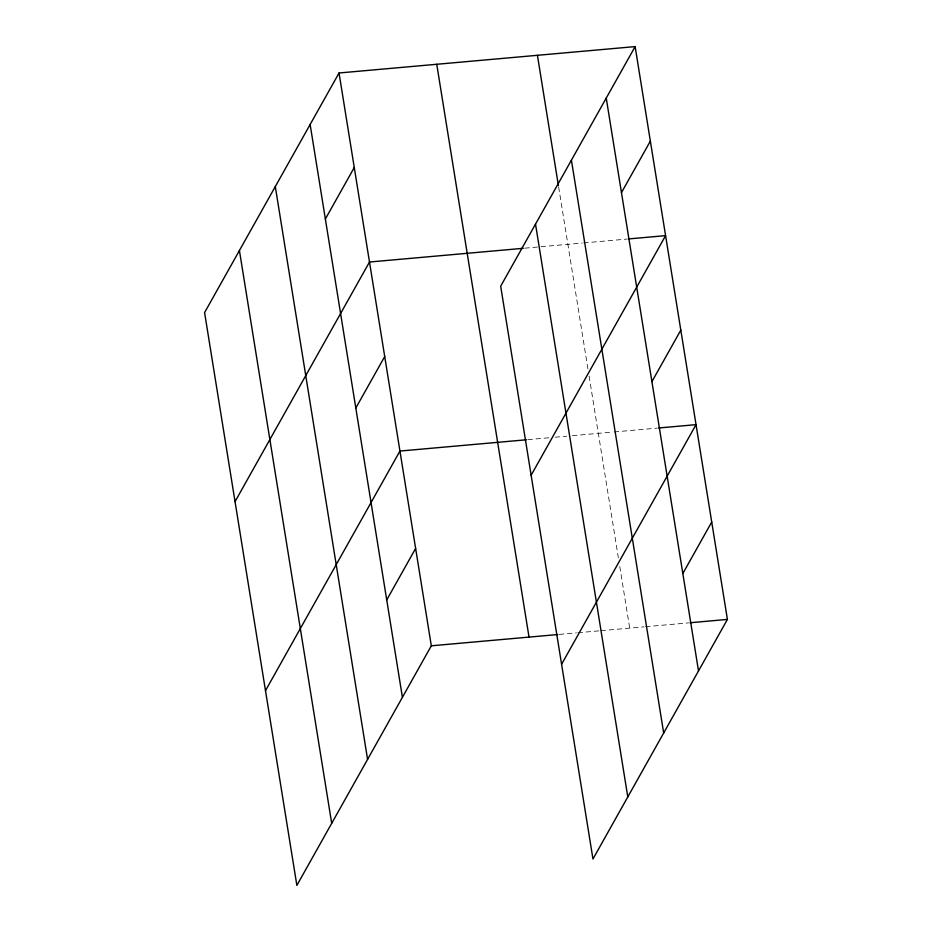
<?xml version="1.0" encoding="UTF-8"?>
<svg xmlns="http://www.w3.org/2000/svg" width="932" height="932" viewBox="0 0 932 932"><rect width="100%" height="100%" fill="white"/><g stroke="black" fill="none" stroke-linecap="round" stroke-linejoin="round"><path stroke-width="0.7" stroke-dasharray="4.66 3.5" d="M524.728 248.18L582.244 243.054M583.688 242.926L626.793 239.093M527.862 439.648L549.426 437.725M555.181 437.213L566.691 436.188M572.434 435.675L612.697 432.087M614.13 431.959L657.246 428.114M559.235 634.412L576.489 632.875M577.922 632.746L599.497 630.813M600.942 630.684L644.07 626.84M645.503 626.712L688.62 622.879M558.652 187.052L588.174 370.353M589.106 376.085L618.627 559.386M619.78 566.551L629.706 628.121"/><path stroke-width="1.4" d="M339.038 72.987L204.586 312.581L296.865 885.4L431.318 645.806L339.038 72.987L635.135 46.6L727.414 619.419L592.962 859.013L500.682 286.194L635.135 46.6M325.361 219.008L354.265 167.504M235.039 501.614L369.491 262.02L523.295 248.308M355.814 408.03L384.718 356.537M265.492 690.647L399.945 451.053L526.417 439.776M386.733 599.928L415.625 548.424M621.469 192.609L650.361 141.116M531.135 475.227L665.588 235.633L628.226 238.965M651.911 381.642L680.814 330.149M561.588 664.248L696.041 424.654L658.679 427.986M682.83 573.541L711.722 522.037M431.318 645.806L557.79 634.541M690.053 622.751L727.414 619.419M606.243 98.093L698.511 670.912M571.409 160.164L663.677 732.983M537.426 55.314L558.419 185.619M535.516 224.123L627.795 796.942M436.747 64.285L529.027 637.104M310.135 124.492L402.414 697.311M275.301 186.563L367.581 759.382M239.419 250.51L331.699 823.329"/></g></svg>
